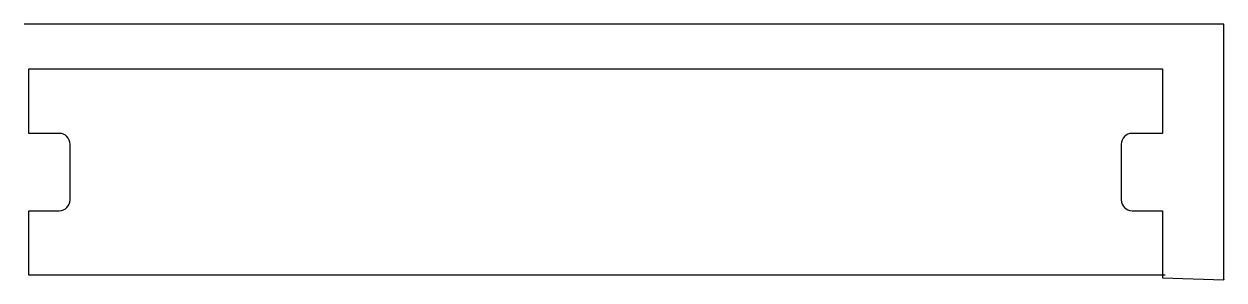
# Model space of a CAD drawing. Header units: metres. Extents: x 0 to 2329, y 0 to 497.
import ezdxf

# ---------------------------------------------------------------- set-up
doc = ezdxf.new("R2010")
doc.units = ezdxf.units.M

msp = doc.modelspace()

# ---------------------------------------------------------------- linework, layer by layer
at = {"layer": 'TOOL_0'}
for p, q in [((1, 496.787), (0, 496.787)), ((5, 496.787), (1, 496.787)), ((2328.922, 496.787), (5, 496.787)), ((2328.922, 1), (2328.922, 496.787)), ((9.5, 284.501), (9.5, 409.501)), ((9.5, 409.501), (2209.5, 409.501)), ((2209.5, 409.501), (2209.5, 284.501)), ((68.5, 284.501), (9.5, 284.501)), ((2209.5, 284.501), (2150.5, 284.501)), ((89.5, 155.501), (89.5, 263.501)), ((2129.5, 263.501), (2129.5, 155.501)), ((9.5, 9.501), (9.5, 134.501)), ((9.5, 134.501), (68.5, 134.501)), ((2150.5, 134.501), (2209.5, 134.501)), ((2209.5, 134.501), (2209.5, 14.501)), ((2209.5, 9.501), (9.5, 9.501)), ((2209.5, 14.501), (2209.5, 9.501)), ((2214.5, 9.501), (2209.5, 9.501)), ((2209.5, 9.501), (2209.5, 4.501)), ((2209.5, 4.501), (2328.922, 0)), ((2328.922, 0), (2328.922, 1)), ((2328.922, 1), (2328.922, 0)), ((2328.922, 0), (2328.922, 1))]:
    msp.add_line(p, q, dxfattribs=at)
for centre, start, end in [((68.5, 263.501), 0, 90), ((2150.5, 263.501), 90, 180), ((68.5, 155.501), 270, 0), ((2150.5, 155.501), 180, 270)]:
    msp.add_arc(centre, 21, start, end, dxfattribs=at)

doc.saveas('drawing.dxf')
